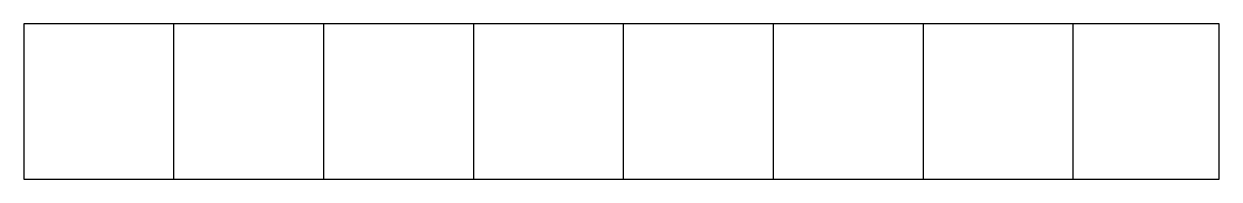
# Model space of a CAD drawing. Header units: millimetres. Extents: x 0 to 10, y 0 to 1.3.
import ezdxf

# ---------------------------------------------------------------- set-up
doc = ezdxf.new("R2010")
doc.units = ezdxf.units.MM
doc.layers.add('Cont3', color=70, linetype='Continuous')

msp = doc.modelspace()

# ---------------------------------------------------------------- hatches: boundary and pattern name
at = {"layer": 'Cont3'}
h = msp.add_hatch(dxfattribs=at)
h.set_pattern_fill('LINE', color=256, scale=0.395, angle=90, style=0)
h.paths.add_polyline_path([(10, 1.3), (0, 1.3), (0, 0), (10, 0)])

# ---------------------------------------------------------------- linework, layer by layer
msp.add_lwpolyline([(0, 1.3), (0, 0), (10, 0), (10, 1.3)], close=True)

doc.saveas('drawing.dxf')
